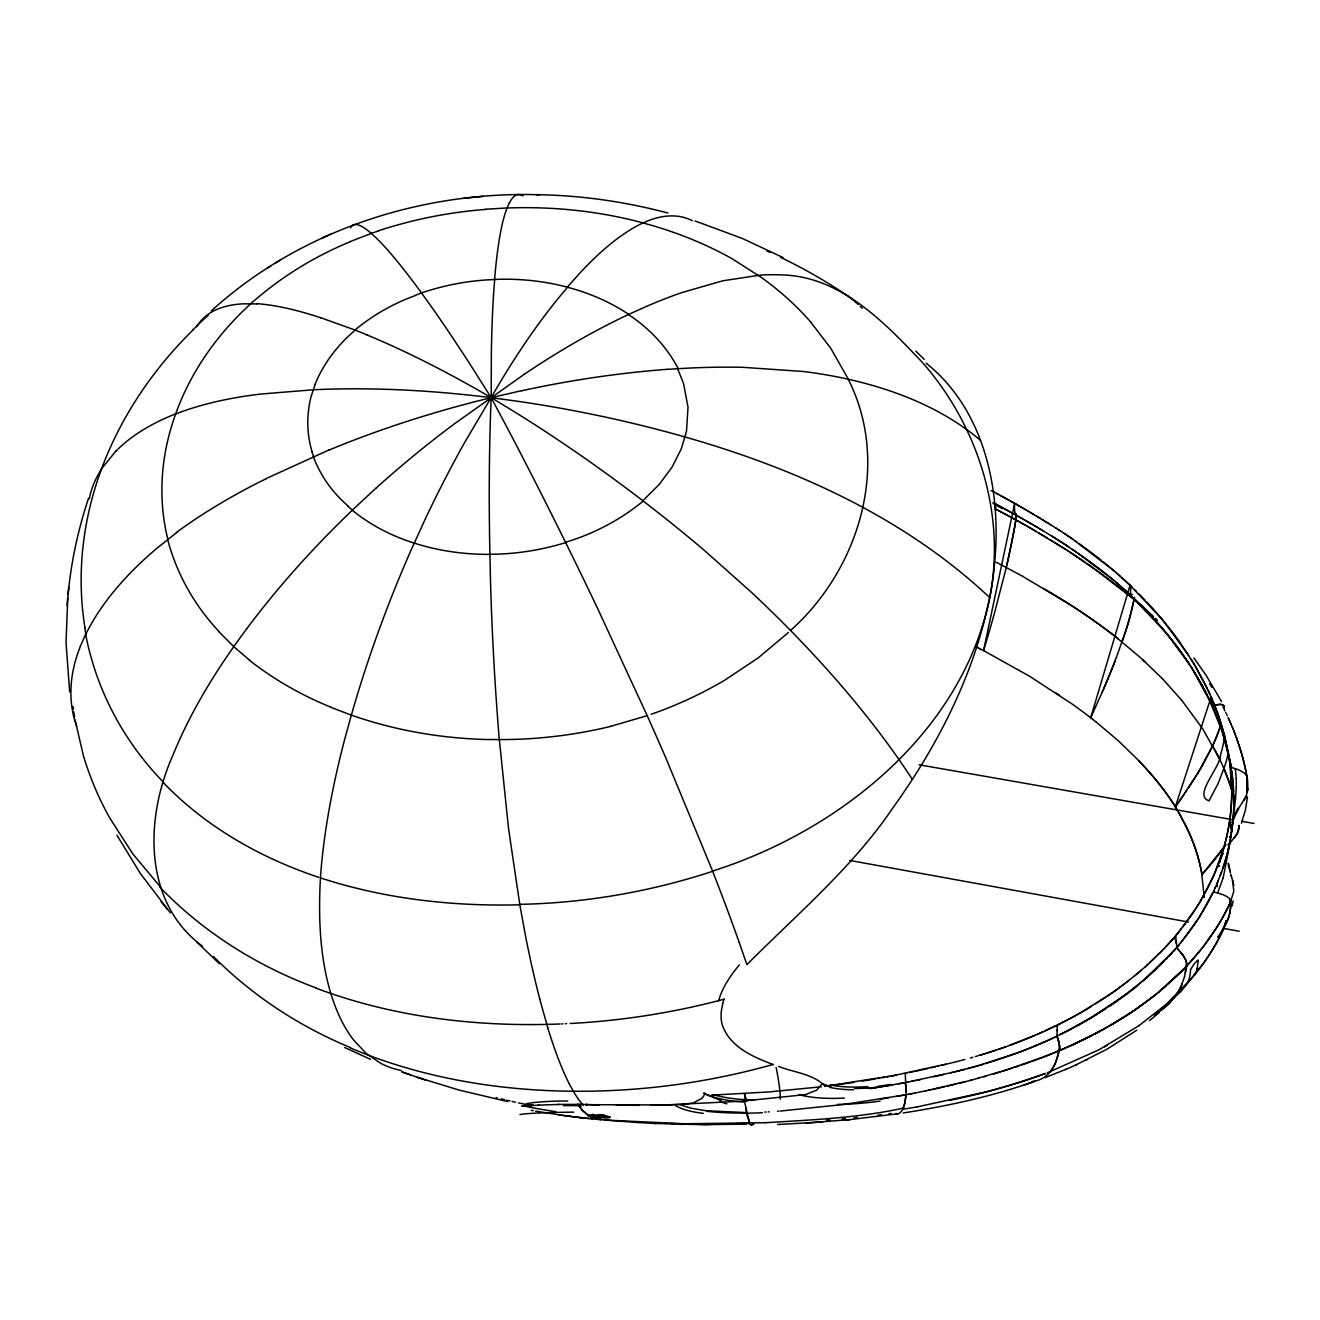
<?xml version="1.0" encoding="UTF-8"?>
<svg xmlns="http://www.w3.org/2000/svg" width="1320" height="1320" viewBox="0 0 1320 1320"><rect width="100%" height="100%" fill="white"/><g stroke="black" fill="none" stroke-linecap="round" stroke-linejoin="round"><path stroke-width="1.5" d="M1239.216 825.429L1237.335 833.481L1229.514 843.777M1207.932 696.581L1221.726 729.943L1231.791 767.662A24.585 11.682 8.3 0 1 1235.289 768.653A23.463 11.137 8.3 0 1 1239.183 770.105A18.579 8.844 8.2 0 1 1246.987 776.506L1247.169 788.255M905.833 1087.251L905.272 1073.374L906.774 1073.077M1239.232 825.709L1239.101 827.97A18.744 16.681 16.9 0 1 1238.325 831.237L1236.659 834.669A45.523 40.557 15.8 0 1 1234.068 838.283M1059.514 1047.981L1059.498 1048.674A45.292 8.184 68.4 0 1 1059.382 1049.664L1057.699 1056.676A526.696 92.119 70.3 0 1 1052.964 1067.698L1049.812 1072.186M1233.655 810.793L1233.82 798.055M1130.613 589.347L1130.662 585.816L1114.327 571.048L1071.361 538.181M1233.82 804.903L1233.441 788.65M1130.613 588.753L1130.646 586.987M1130.597 589.941L1130.481 595.188L1165.807 632.445M1060.702 1023.38L1057.336 1025.046L1057.155 1030.623M1059.448 1049.202L1059.284 1050.307L1059.448 1049.367A62.073 11.204 68.4 0 0 1059.663 1047.304A14.982 2.706 68.3 0 0 1058.789 1041.793A14.206 2.574 68.3 0 0 1056.99 1036.118L1057.188 1029.93M1059.498 1047.123L1059.481 1046.694A23.314 4.224 68.3 0 0 1059.399 1045.753A19.189 3.481 68.3 0 0 1058.623 1041.546L1058.409 1040.77A15.988 2.904 68.3 0 0 1057.914 1039.005L1057.732 1038.395A13.645 2.475 68.3 0 0 1057.485 1037.586L1057.287 1036.992A11.764 2.128 68.3 0 0 1057.089 1036.398L1057.006 1035.441M1233.771 807.625L1233.722 808.978M1236.279 787.363L1236.279 778.701M1236.279 787.363L1235.52 798.699M1000.214 495.396L1014.668 503.382L1014.436 508.101M1233.655 810.942L1233.21 818.053M1014.436 508.101L1015.014 514.586M1224.151 708.246L1223.97 706.283M1233.606 811.932L1233.276 817.377M67.732 598.24L66.033 642.592L69.647 691.861M610.945 726.346A395.736 328.152 -15.7 0 1 499.339 739.579L486.123 739.513A417.895 345.213 -15.5 0 1 351.318 715.126L344.784 739.002A432.894 148.417 -66.9 0 0 320.463 877.255C318.351 915.634 319.522 955.96 330.808 993.448A609.13 202.455 -68.1 0 0 353.512 1039.88L366.151 1053.426L380.754 1063.326A712.156 235.323 -68.8 0 0 393.459 1068.573L401.362 1070.635M1059.498 1048.591L1059.498 1048.509A28.017 5.065 68.3 0 0 1059.416 1045.786M1184.535 976.701L1186.548 962.742A18.166 5.775 45.1 0 0 1181.961 953.947L1179.205 950.647A20.064 6.385 45.1 0 0 1176.978 948.272L1175.658 935.748L1178.661 932.134M1186.664 965.283L1186.68 965.002A41.052 13.035 45.2 0 0 1186.68 963.963L1186.614 963.237A19.14 6.088 45.1 0 0 1182.341 954.245M906.097 1094.032C905.586 1095.682 905.404 1111.374 898.425 1113.684A1191.696 71.329 81.8 0 1 895.719 1113.453M1233.243 817.872L1233.16 819.109M1233.16 818.862L1232.352 826.65M1233.078 819.852L1232.797 822.822M68.128 594.148C71.165 561.544 78.21 529.353 88.506 498.284M1235.52 798.699L1234.249 810.348M67.089 605.385L68.772 587.251M1016.251 514.09A23.116 4.966 -61.9 0 1 1016.202 516.962L1015.228 523.924M1186.647 965.448L1186.564 966.24A395.406 123.75 47.8 0 1 1185.508 972.675M1232.748 823.317L1232.583 824.785M1248.01 789.426L1246.657 775.566M1134.177 598.768L1134.325 597.91A41.861 10.609 -50.3 0 0 1134.391 597.333L1134.408 597.3A57.651 14.668 -50.2 0 1 1134.375 597.564L1132.114 608.355M1228.276 845.147L1228.392 844.173M1016.235 517.291L1015.922 519.552M1232.352 826.765L1232.039 829.224M1233.903 813.268L1234.018 812.295M1233.655 815.215L1233.474 816.667M1233.408 817.162L1233.293 818.136M1247.499 797.115L1245.403 810.051L1241.427 823.234M1232.913 821.073L1232.781 822.046M1248.01 789.409L1246.361 795.349L1242.252 802.593M1232.385 824.983L1232.253 825.957M1232.039 829.125L1231.907 830.214M1231.378 832.342L1231.857 830.494M1231.164 835.131L1231.824 830.709L1230.389 823.515M1231.725 831.385L1229.679 820.034M1230.801 836.286L1230.669 837.26M1230.52 838.233L1231.214 834.768M1229.811 842.49L1230.372 839.223M1230.224 840.196L1230.009 841.516M1229.63 844.107L1229.481 845.08M1229.101 847.506L1223.195 877.701M1015.113 524.584L1014.651 527.29M1014.535 527.967L1006.846 565.125M1230.834 837.111L1230.652 838.084M1134.193 598.636L1142.955 607.283M739.249 942.496L746.905 964.623C797.231 914.034 852.489 867.537 892.864 807.922C935.616 748.39 970.216 681.978 986.898 610.269C1008.975 523.363 980.892 428.785 922.268 362.307C884.251 322.262 840.312 275.814 780.796 274.89A375.325 172.425 -43.6 0 0 759.396 275.22L722.667 280.83L682.176 292.479A440.979 199.633 -43 0 0 646.321 306.454L628.65 314.408A467.758 210.177 -42.8 0 0 524.386 374.203M1219.036 865.639L1218.888 866.481L1219.036 865.656M1230.57 838.579L1230.355 839.702M350.212 241.56L371.299 233.409L376.216 237.963A504.653 51.678 62.1 0 1 421.624 293.089L432.547 308.335A504.817 51.661 62.1 0 1 471.619 366.712L491.188 397.666L508.151 429.528A469.326 36.993 64.7 0 1 565.636 542.536L576.048 563.739A443.603 35.294 64.7 0 1 597.795 608.85L647.955 717.337A382.849 31.168 64.7 0 1 666.369 759.214L712.586 871.051C849.403 827.673 981.09 716.875 994.274 566.033C1002.144 493.73 985.743 410.734 926.128 363.165M1059.284 1050.291L1055.422 1062.963A585.75 102.052 70.5 0 1 1050.39 1071.46L1050.06 1071.609M1230.389 839.553L1230.108 841.021M1232.17 905.899L1233.128 900.851M1229.827 842.391L1227.27 853.528M1228.474 752.053L1227.996 754.314A463.221 249.843 14.4 0 1 1224.481 766.904L1218.112 783.502L1209.153 800.646M1229.464 844.173L1229.646 843.282M1133.385 602.712L1134.061 599.395L1090.897 566.214M1023.066 508.183L1014.668 503.382L983.565 650.611L1029.6 676.269L1072.071 703.972A571.345 555.605 -11.6 0 1 1090.914 717.948M1133.27 603.273L1129.013 620.087M1230.883 828.151L1231.098 827.194M1229.316 844.932L1228.326 849.321M1190.508 969.655L1193.544 964.837A7.144 1.089 -52.4 0 1 1196.184 961.736A5.61 0.891 -53.1 0 1 1198.312 960.382M1227.831 851.317L1228.045 850.426M1227.616 852.241L1224.217 864.171M1226.33 857.076L1226.593 856.102M722.486 1003.942L724.069 999.141M1223.195 877.701L1217.601 892.996A23.974 7.441 9.1 0 1 1221.611 894.234A19.008 5.89 9.1 0 1 1229.811 899.052M1225.818 858.841L1225.488 859.98M233.838 646.602A458.683 210.325 -39.4 0 0 172.953 755.172C145.118 817.063 142.444 902.22 202.62 946.275M311.586 395.076L315.1 384.549M1184.535 976.701L1181.284 985.826A523.628 162.987 48.8 0 1 1176.054 995.131L1168.745 1003.909L1159.999 1011.236M1225.224 860.92L1224.63 862.851M1197.108 968.946L1198.279 960.514M1224.481 863.329L1223.31 866.959M1224.036 864.765L1221.611 871.909M1182.126 818.565L1180.822 816.206A239.613 222.073 9.2 0 0 1175.328 806.916L1211.133 696.993L1208.031 690.178M1188.181 788.535L1202.602 765.237L1212.734 745.585A551.314 198.115 -23.8 0 0 1218.476 731.61L1220.026 727.006M1209.07 800.794C1192.686 795.547 1220.422 767.811 1220.538 754.71A433.521 234.96 14 0 0 1224.349 738.721M1219.333 758.488L1202.718 728.871L1181.763 700.326M1229.58 837.391L1229.993 836.17M1230.834 833.646L1231.824 830.709L1230.124 822.195M1223.095 867.62L1222.617 869.055M1116.407 657.409L1125.647 631.174A563.706 155.215 -47.6 0 0 1132.131 608.338M1216.957 883.773L1221.577 871.976M1221.396 872.503L1220.241 875.589M1116.407 657.426L1115.037 661.023A989.159 289.492 -45.4 0 1 1101.969 692.703A989.076 289.476 -45.4 0 0 1115.053 661.006M1174.206 939.51L1175.658 935.748L1173.464 938.305M485.892 209.22L507.012 207.966L509.338 202.818M80.289 646.371L85.816 633.963L84.76 627.94M1218.376 880.374L1215.06 888.096M1101.986 692.686L1090.699 717.766L1092.811 719.416M1220.274 933.586L1223.673 928.422L1226.131 920.486A19.074 17.226 19.8 0 1 1226.016 921.426L1223.673 928.422A240.289 219.268 8.9 0 1 1203.757 962.89L1184.667 986.634M1215.39 887.353L1212.981 892.567M765.254 1122.726C811.09 1119.954 859.155 1117.875 903.21 1108.14A693.38 42.999 81.2 0 0 905.008 1101.755L906.015 1094.742L915.304 1092.96M1213.921 890.587L1214.02 892.105A25.113 7.788 9.1 0 1 1217.601 892.996M1212.882 892.782L1198.477 918.489L1180.311 943.322M1212.832 892.881L1212.486 893.591A279.56 253.588 5.2 0 1 1191.184 929.164M1173.216 998.316L1174.041 997.276M350.658 227.799L351.533 226.38M1194.154 975.464L1194.616 974.672M1200.82 900.57L1213.955 875.028L1223.475 848.842A251.641 227.898 6.3 0 0 1231.725 790.812L1229.943 763.505L1224.679 736.114M1238.292 808.912L1241.988 803.005M1201.15 900.009L1195.029 909.843M1200.573 900.982L1199.847 902.203M196.647 326.634L197.307 325.561L192.621 330.099M1199.599 902.616L1197.091 906.642M1186.284 984.67L1180.872 991.617L1173.249 998.365M101.26 469.095L116.111 450.796M1196.283 907.912L1179.024 931.689M1226.016 844.338L1217.238 856.663M1194.501 910.635L1192.917 913.011M1185.426 792.627L1186.812 790.581M1220.62 933.108L1227.947 919.479A423.274 132.611 12 0 0 1230.57 901.857L1233.82 891.033L1232.467 879.961M1225.125 845.691L1201.794 874.764L1203.939 894.25A115.665 105.682 14.2 0 1 1203.955 897.055M1192.372 913.803L1189.65 917.73M1184.024 794.656L1175.328 806.916A241.609 223.987 9.1 0 1 1179.503 813.862L1180.822 816.206M249.579 660.214L233.722 646.602L246.543 628.914M1189.37 918.126L1188.528 919.281M1191.217 929.181L1183.991 938.768M1175.509 806.817A299.376 280.005 7 0 0 1138.599 760.666A299.359 279.988 7.1 0 1 1175.493 806.833L1198.494 772.249L1212.734 745.585A544.318 195.442 -23.8 0 0 1219.284 729.3M1188.247 919.677L1186.267 922.383M1219.977 934.016L1219.02 935.286M1185.97 922.762L1185.112 923.918M1184.815 924.297L1182.77 926.97M1216.198 858L1211.941 863.264M1181.449 928.669L1180.509 929.857M1228.392 845.147L1229.234 844.107M1217.568 937.134L1218.311 936.21M1180.03 930.451L1177.621 933.405M1182.852 940.186L1169.223 955.96M1177.159 933.949L1176.037 935.286M1179.057 944.823L1177.011 948.321A21.466 6.814 45.1 0 1 1181.895 953.947M1210.852 864.567L1206.397 869.715M1049.812 1072.186L1048.294 1073.836M1173.661 938.074L1165.89 946.72M1174.189 997.095L1175.196 995.957M1172.902 938.949L1169.685 942.579M1174.981 949.591L1173.711 951.027M1174.849 949.756L1143.961 980.232M1175.378 995.758L1176.351 994.669M1205.259 870.986L1201.794 874.747M1171.813 953.155L1146.436 978.087M1169.041 943.305L1163.547 949.212M1176.764 994.224L1177.555 993.349M1188.347 964.326L1185.294 967.593M1187.175 965.58L1202.536 947.644L1216.05 928.471A264.462 240.141 7 0 0 1230.57 901.857L1229.745 899.052L1230.24 900.009M1178.793 974.176L1187.026 965.745M1164.389 948.321L1149.687 962.791M1167.259 958.056L1165.939 959.442M1186.564 966.24L1159.026 991.947M1184.65 968.253L1182.076 970.909M1162.359 950.433L1146.766 965.448M1163.2 962.28L1164.537 960.91M716.661 1124.079L706.761 1124.524M1181.433 971.553L1157.64 993.069M1032.075 1081.542L1036.414 1080.75A833.943 143.418 71.4 0 0 1045.457 1076.378L1048.294 1073.836M1161.847 963.633L1159.125 966.322M366.811 334.884A557.419 159.39 39.2 0 1 491.172 397.617L515.196 412.269A521.037 149.523 39.6 0 1 634.474 494.34L642.823 500.758A459.921 134.838 39.7 0 1 704.831 550.803L750.832 591.756A409.068 122.149 39.7 0 1 790.531 630.465C859.65 568.887 891.445 463.171 847.688 378.147M1178.133 974.836L1168.612 983.697M1157.689 967.741L1132.576 989.604M788.403 632.511L758.175 657.904L724.894 680.081A350.097 292.693 -15.8 0 1 651.189 714.268M701.596 1098.57L693.165 1103.008L681.037 1104.51M1148.433 963.947L1145.298 966.768M375.672 488.433L352.341 510.097L347.87 506.253M1184.535 986.749L1183.413 987.739M1145.562 966.537L1133.946 976.437M211.233 310.975C299.64 230.439 420.898 191.07 539.599 194.749M642.823 500.758L659.307 484.358L672.078 467.082L681.318 448.833L686.515 431.046L688.017 407.187L683.529 383.46L677.638 368.709L667.656 369.369M1166.434 985.627L1151.04 998.316M1141.569 970.035L1139.308 971.982M1144.984 979.357L1114.674 1002.82M366.745 334.768L355.212 330.099L351.285 333.564A144.26 118.8 -19 0 0 314.968 384.516M1183.132 987.97L1182.109 988.828M1137.873 973.186L1125.316 983.251M1149.489 1020.657L1159.438 1012.407M1111.589 1024.765L1134.738 1010.163L1156.551 993.96M1136.916 986.122L1129.392 992.079M176.632 532.62L156.767 548.394A467.032 225.967 -11.3 0 0 85.932 633.963M1155.33 994.95L1132.18 1011.895L1102.546 1029.897M1129.375 980.1L1116.423 989.835M1161.204 1010.345L1169.207 1003.447L1176.054 995.131A517.638 161.155 48.7 0 0 1182.027 984.093M1149.934 999.174L1144.357 1003.348M1124.92 983.548L1123.32 984.769M1129.623 991.914L1089.462 1018.891M1127.791 993.3L1124.574 995.726M1122.907 985.066L1121.703 985.974M1121.307 986.271L1120.086 987.162M1119.69 987.476L1118.469 988.366M1122.94 996.913L1093.62 1016.433L1061.346 1034.005M1143.236 1004.173L1129.326 1013.776M1117.066 989.373L1107.579 996.006M1116.027 990.132L1112.727 992.458M1139.111 1025.574L1166.104 1004.388L1187.422 982.657A453.271 108.504 11.9 0 0 1190.293 973.88L1190.491 969.886M1112.314 992.755L1082.318 1011.747M1114.13 1003.2L1109.278 1006.5M1139.111 1025.574L1098.933 1049.812L1050.39 1071.477M1136.751 1030.243L1107.051 1049.152L1075.618 1065.075M524.386 374.187L454.179 424.001A502.161 227.452 -39.6 0 0 375.688 488.433M1014.205 514.058L1014.239 514.041A10.807 2.31 -61.9 0 1 1014.42 513.926L1014.519 513.876M1105.632 997.309L1095.435 1003.893M1158.861 1012.011L1154.142 1014.964M1156.864 1013.314L1159.059 1011.879M1106.044 1008.628L1076.295 1026.3M1128.154 1014.552L1125.762 1016.103M1124.574 1016.862L1122.181 1018.38A391.198 351.73 1.4 0 1 1112.463 1024.254L1087.284 1037.883L1062.089 1049.532M267.036 268.323L271.326 265.683M275.335 263.159L280.054 260.254M1091.442 1006.368C1056.544 1027.587 1018.627 1043.674 979.506 1055.34M1087.779 1019.881L1084.66 1021.663M1081.443 1012.258L1077.879 1014.272M1083.489 1022.34L1080.585 1023.957M1076.972 1014.766L1073.391 1016.746M1080.106 1024.221L1078.209 1025.277M1104.411 1046.892L1107.117 1045.407M1103.256 1029.501L1072.698 1044.846L1043.344 1057.155M1072.484 1017.241L1069.018 1019.089M1075.816 1026.564L1072.17 1028.511M1100.022 1031.25L1094.973 1033.939M1067.368 1019.964L1068.193 1019.518M1071.295 1028.973L1064.266 1032.57M1066.543 1020.393L1061.527 1022.951M1069.827 1029.732L1056.99 1036.134A444.015 396.346 -1.2 0 1 1031.118 1047.535L1017.753 1052.733M1092.432 1035.259L1070.536 1045.82M266.195 478.549L329.06 449.922M1063.375 1032.999L1060.422 1034.467M1056.099 1025.657L1044.813 1030.986M1085.618 1060.356L1087.003 1059.712M322.228 238.078L331.551 233.788M1044.895 1077.747L1066.345 1069.15M1042.916 1031.844L1037.239 1034.352M1065.487 1069.546L1076.741 1064.563M1064.168 1048.641L1062.039 1049.549M1035.342 1035.177L1010.179 1045.176M1061.33 1049.862L1059.184 1050.77A506.847 448.503 -1.7 0 1 1048.393 1055.175L1002.441 1071.295M1042.107 1057.617L1032.933 1061.049M1049.07 1071.972L1047.403 1072.616M415.387 295.251L421.591 293.007M1131.916 594.479L1131.751 594.528A12.507 3.168 -50.4 0 0 1131.24 594.759L1130.943 594.908A10.774 2.722 -50.4 0 0 1130.63 595.089L1130.547 595.138A477.939 445.533 -3 0 0 1083.341 556.908L1061.197 541.976M1045.424 1073.341L1045.077 1073.474A577.648 506.88 -2.3 0 1 985.974 1091.937L917.416 1106.836M695.161 1123.914L722.683 1123.864M1016.548 1053.178L980.05 1065.157M1212.288 705.837L1212.866 705.787A19.058 6.468 -27.7 0 1 1215.439 705.078M1030.689 1061.857L1021.647 1065.025M1005.757 1046.776L998.662 1049.235M903.193 1112.974C947.71 1106.028 992.013 1096.474 1034.534 1081.393M1023.957 1085.09L1034.385 1081.443M371.299 233.409L378.279 231M1231.873 772.992L1230.801 765.88A280.236 254.859 5.3 0 0 1220.703 727.006L1212.915 705.771A20.394 6.913 -27.7 0 1 1218.558 704.583A17.242 5.857 -27.7 0 1 1224.003 706.283M647.46 715.588L610.929 726.264M1019.386 1065.801L1014.849 1067.319M996.352 1050.01L993.366 1051.001M992.376 1051.33L988.383 1052.618M1012.572 1068.078L970.959 1080.288L927.217 1090.551M994.224 1060.868L985.446 1063.573M986.386 1053.245L987.376 1052.931M985.38 1053.558L981.37 1054.779M1000.956 1071.757L999.454 1072.219M998.959 1072.368L997.458 1072.813M996.451 1073.127L994.95 1073.572M980.364 1055.076L978.912 1055.522M994.455 1073.721L993.448 1074.018M977.691 1055.884L975.282 1056.577M983.235 1064.234L967.675 1068.556M978.087 1065.718L979.077 1065.438M985.858 1076.212L983.829 1076.79M971.784 1057.568L972.856 1057.27M971.635 1057.617L970.431 1057.964M976.14 1066.263L977.114 1065.999M975.15 1066.543L971.982 1067.418M978.747 1078.193L977.724 1078.473M964.936 1059.448L956.554 1061.659M970.629 1067.781L957.247 1071.213M971.619 1080.106L970.084 1080.503M955.993 1061.791L953.931 1062.32M962.445 1069.909L964.507 1069.381M953.419 1062.451L952.397 1062.716M963.947 1082.086L964.97 1081.822M961.405 1070.174L959.326 1070.685M951.274 1062.996L891.445 1076.064M960.877 1082.862L962.923 1082.351M958.732 1070.85L955.152 1071.724M958.832 1083.373L959.855 1083.109M944.658 1064.63L945.697 1064.382M956.489 1071.411L953.04 1072.236M941.572 1065.372L943.635 1064.877M950.928 1072.747L954.245 1071.955M954.723 1084.363L955.746 1084.116M952 1072.5L905.899 1082.466M952.66 1084.859L953.7 1084.611M1215.456 705.061L1218.871 704.484M937.431 1066.362L938.47 1066.114M949.575 1085.584L951.637 1085.106M934.329 1067.088L935.368 1066.841M943.882 1074.414L933.784 1076.707M947.529 1086.063L948.552 1085.832M931.227 1067.797L932.266 1067.566M942.364 1087.251L944.427 1086.789M926.178 1068.936L927.663 1068.606M940.302 1087.713L941.341 1087.482M938.239 1088.175L939.279 1087.944M924.693 1069.266L921.707 1069.926M936.177 1088.637L937.216 1088.406M521.532 390.687L491.188 397.666A555.241 261.954 -11.8 0 0 329.142 450.005M920.221 1070.256L915.733 1071.213M933.075 1089.313L935.137 1088.851M928.471 1090.287L929.973 1089.974M912.747 1071.84L914.249 1071.526M925.897 1090.832L926.986 1090.601M909.76 1072.467L911.262 1072.153M918.307 1080.007L920.486 1079.562M924.577 1091.095L925.485 1090.914M924 1091.211L915.024 1093.009M915.041 1080.684L916.13 1080.453M911.774 1081.327L912.862 1081.113M907.401 1082.186L908.49 1081.971M905.47 1082.549L870.49 1088.67M912.664 1093.488L908.672 1094.247M895.851 1075.222L824.703 1086.376M903.358 1082.961L900.57 1083.489M898.705 1083.835L899.63 1083.654M904.86 1094.957L906.015 1094.742L843.381 1104.526L780.054 1111.061M886.809 1076.922L889.135 1076.493M903.689 1095.171L901.362 1095.6M900.191 1095.798L896.692 1096.425M882.189 1077.747L884.499 1077.334M891.082 1085.205L892.188 1085.024M890.323 1085.353L876.513 1087.35M877.553 1078.572L879.879 1078.159M917.416 1106.836L902.715 1109.311M875.243 1078.968L862.274 1081.097M888.327 1097.877L880.506 1099.098M603.174 1114.707L598.026 1114.724M853.842 1082.383L836.962 1084.793M891.016 1113.42L888.888 1113.717M522.918 1106.209L524.057 1106.061M897.897 1113.766L849.816 1119.624L805.662 1123.089M878.031 1115.136L881.463 1114.69M821.353 1086.789L768.751 1091.953L711.315 1095.138M876.348 1087.366L874.995 1087.515M875.77 1087.432L869.154 1088.043M483.252 196.317L463.534 198.346M854.024 1117.842L857.455 1117.479M874.038 1087.614L872.322 1087.779M841.995 1118.98L845.443 1118.667M845.345 1120.003L849.816 1119.624M870.606 1087.928L868.263 1088.109M590.535 1104.691L665.296 1104.955L741.527 1101.21L805.513 1094.61L816.651 1090.171L822.079 1083.885L830.973 1086.459M778.503 1111.193L777.496 1111.275M868.857 1088.059L854.403 1088.604M826.518 1120.234L829.966 1119.97M822.756 1121.95L777.612 1124.524M768.339 1111.885L769.23 1111.836M570.158 1023.495L570.751 1023.462A638.121 539.236 -13.4 0 0 724.086 999.223M766.095 1112.017L764.759 1112.083M538.197 1105.022L539.137 1104.972M566.577 1023.693L565.372 1023.743M562.996 1023.858L561.792 1023.907M560.307 1023.973C477.659 1027.274 393.575 1017.374 315.876 988.07M765.254 1122.709L684.206 1123.782L605.566 1120.053M746.658 1124.062L702.851 1124.689L654.126 1123.419M747.747 1123.336L750.387 1124.145A1172.44 35.458 87.2 0 0 751.179 1124.953L753.637 1124.128L751.179 1124.953M745.652 1123.402L741.477 1123.518M539.797 999.108A585.882 78.886 86.9 0 1 525.723 937.018L519.816 904.794C452.562 906.559 384.648 898.87 320.562 877.932M739.381 1123.568L735.207 1123.666M733.128 1123.699L724.779 1123.832M650.809 1105.219L679.618 1104.559L690.409 1108.074L705.705 1110.697L747.136 1112.611M557.832 1104.395L579.348 1104.395M639.309 1105.335L616.324 1105.253M706.216 1124.524L695.244 1124.046M692.604 1123.897L687.522 1123.832M581.031 1108.8A646.09 85.124 86.9 0 0 583.044 1111.011L588.373 1115.482L582.07 1109.972L578.242 1104.378M682.423 1123.749L684.981 1123.799M536.167 194.683C580.602 195.294 624.938 201.581 667.87 213.015M580.618 1104.428C576.906 1104.345 585.898 1104.526 583.605 1104.477M677.341 1123.65L679.882 1123.699M605.055 1120.02L596.211 1119.08L589.462 1116.192M681.087 1124.359L683.149 1124.409M674.801 1123.601L669.718 1123.468M584.909 1104.526L586.261 1104.559M599.115 1104.939L585.799 1104.543M585.123 1104.526L587.284 1104.592M664.636 1123.32L667.178 1123.386M586.525 1104.576L589.281 1104.659M659.554 1123.155L662.095 1123.237M654.472 1122.957L657.013 1123.056M656.205 1123.501L637.362 1122.511M256.938 303.93L243.309 303.814A465.927 135.745 39.7 0 0 197.406 325.644M637.362 1122.511L604.461 1120.036M604.758 1115.186L599.313 1114.773M600.468 1119.624L599.445 1119.574M598.95 1119.492L594.94 1119.145M593.439 1118.98L591.343 1118.766M589.314 1118.568L587.284 1118.37M592.928 1118.931L584.001 1117.991M586.278 1118.255L579.926 1117.561M584.001 1117.974L577.318 1117.264M580.42 1117.578L576.015 1117.099M574.728 1116.951L576.823 1117.149M573.226 1116.72L575.025 1116.934M571.428 1116.489L573.408 1116.786M569.63 1116.258L572.121 1116.621M559.465 1114.872L535.606 1111.143M567.831 1116.027L570.817 1116.456M569.53 1116.291L558.64 1114.773M568.227 1116.109L564.366 1115.598M563.755 1115.482L562.634 1115.318M560.439 1115.02L559.581 1114.889M919.083 764.775L1231.676 819.522M1241.823 821.304L1254 823.433M849.618 860.409L1188.462 922.02M1222.947 928.29L1239.183 931.227M533.247 1110.697L531.382 1110.334M531.498 1105.549L518.529 1102.893M507.523 1101.54L459.063 1090.072L417.417 1077.318M515.312 1102.183L512.094 1101.457M509.949 1100.962L506.731 1100.203M504.603 1099.692L501.402 1098.9M496.089 1097.547L497.145 1097.811M320.512 317.625L355.212 330.099M778.585 1066.378C793.881 1072.582 812.51 1073.622 824.62 1085.716M695.062 220.968L742.285 238.425L783.123 257.598M410.57 1074.909L401.907 1071.939L426.013 1080.288M318.747 877.338C260.832 858.049 205.904 826.996 163.449 782.727M351.301 715.143L330.858 707.338M773.504 1064.63C753.176 1057.089 729.448 1046.876 722.188 1024.518A145.068 63.723 -27.4 0 1 722.832 1003.843M721.396 1100.83L704.665 1093.62A5.065 4.901 -14.4 0 0 704.797 1092.96M594 1118.403L593.043 1118.024M350.377 1047.981C427.036 1080.403 511.154 1092.828 594.049 1091.112A620.004 534.699 -11.4 0 0 773.009 1064.481M592.713 1117.891L590.452 1116.77M370.524 1059.333L344.602 1047.503M692.356 220.737C676.912 212.619 658.333 215.655 643.203 222.931L631.999 220.077A434.742 371.976 -19.3 0 0 507.012 207.999M975.991 646.75L978.318 647.938M979.489 648.533L983.565 650.611A1671.334 455.994 -54.7 0 0 994.29 613.8L1006.285 567.501L996.105 562.221M980.067 648.829L978.334 647.938M994.785 508.678L1002.705 512.82M991.122 490.545L994.768 492.476M995.049 503.794L1014.156 514.107A9.834 2.112 -61.9 0 1 1015.212 513.431M1018.215 521.218L995.758 509.041M1002.755 512.853L1004.404 513.727M1006.467 514.833L1005.23 514.173M994.141 492.145L1008.216 499.785M1006.863 515.047L1008.513 515.922M996.583 493.449L998.399 494.422M1003.629 508.365L993.151 502.491M1009.437 516.417L1014.024 518.909M1006.83 510.097L1005.015 509.108M1007.572 510.493L1009.767 511.698M1010.493 512.094L1012.357 513.117M1014.948 519.404L1015.855 519.915L1012.82 537.289A782.793 192.637 -58.6 0 1 1007.688 561.445L1006.285 567.501L1022.686 576.345M1016.911 520.476L1019.403 521.862M1013.842 513.942L1014.552 514.338M1008.678 500.049L1009.602 500.56M1018.99 521.631L1020.574 522.522M1022.686 576.345L1072.186 605.979A631.405 608.652 -11.6 0 1 1118.007 638.715M1015.872 515.064L1016.73 515.542M1014.684 514.404L1019.287 516.978M1021.07 522.786L1022.109 523.363M1020.03 522.208L1023.149 523.957M1010.988 501.319L1011.895 501.847M1017.572 516.021L1018.429 516.499M1013.743 502.87L1012.357 502.095M1022.918 523.826L1026.448 525.806M1020.145 517.457L1021.003 517.935M1019.255 516.962L1022.307 518.678M1024.105 524.486L1025.277 525.145M1014.668 503.398L1019.337 506.038M1026.267 525.707L1027.62 526.482M1021.861 518.413L1028.445 522.192M1027.306 526.301L1031.465 528.66M1023.561 519.387L1024.419 519.882M1028.346 526.878L1029.385 527.472M1025.26 520.361L1026.976 521.334M1029.963 527.802L1068.359 551.067L1103.883 575.553M1020.508 506.715L1021.663 507.391M1027.818 521.829L1033.89 525.36M1032.306 529.155L1036.266 531.432M1024.006 508.728L1026.333 510.081M1022.835 508.052L1027.488 510.757M1028.973 522.489L1032.207 524.37M1027.257 510.609L1048.938 523.693M1033.131 524.914L1043.113 530.838M1028.659 511.434L1029.814 512.127M1034.451 525.69L1037.454 527.456M1038.691 532.851L1041.926 534.765M1030.969 512.803L1034.104 514.668M1038.411 528.016L1039.351 528.577M1042.717 535.243L1045.143 536.679M1040.193 529.072L1052.486 536.53M1045.951 537.158L1047.552 538.114M1036.514 516.104L1040.539 518.529M1049.961 539.583L1052.37 541.035M1044.549 520.971L1042.948 519.997M1053.162 541.53L1054.763 542.52M1045.341 521.466L1046.545 522.208M1054.234 537.603L1051.528 535.953M1055.571 543.015L1057.964 544.5M1048.542 523.446L1046.941 522.456M1053.178 536.959L1055.967 538.692M1048.839 523.628L1049.746 524.188M1054.812 537.982L1065.9 545.011M1050.472 524.65L1056.511 528.462M1049.664 524.139L1050.539 524.7M1058.755 544.995L1062.336 547.239M1058.046 539.995L1056.429 538.989M1058.854 540.507L1060.455 541.514M1062.732 547.486L1065.504 549.252M1056.198 528.247L1058.095 529.468M1058.491 529.716L1059.448 530.327M1067.088 550.259L1065.9 549.499M1060.075 530.739L1061.065 531.366M1060.257 530.855L1059.085 530.095M1067.88 550.77L1069.068 551.545M1061.247 531.498L1063.606 533.016M1069.86 552.04L1071.048 552.816M1066.246 545.242L1068.705 546.843M1071.444 553.08L1072.616 553.839M1063.887 533.197L1065.289 534.121M1073.407 554.367L1074.579 555.142M1065.553 534.303L1068.094 535.986M1065.157 534.056L1066.23 534.748M1074.975 555.39L1076.163 556.165M577.665 1104.361L580.998 1106.556M592.63 1114.228L600.946 1119.723M1076.543 556.429L1077.73 557.221M1068.276 536.118L1070.619 537.685M1067.897 535.854L1070.223 537.421M1078.506 557.733L1079.678 558.525M1056.181 693.066L1059.382 695.211M1080.073 558.789L1081.245 559.581M1072.484 549.351L1111.291 578.341A460.861 428.587 -2.3 0 1 1130.481 595.188L1131.784 596.409M1081.641 559.845L1083.192 560.901M1070.883 537.867L1072.929 539.269M1085.139 562.221L1083.967 561.429M1087.07 563.558L1088.604 564.613M1075.239 540.87L1076.774 541.926M1088.984 564.878L1090.518 565.95M1079.067 543.543L1094.131 554.647M1105.616 576.84L1125.927 592.63A537.075 506.286 -4.5 0 1 1134.061 599.395L1134.59 599.857M1095.616 555.786L1101.491 560.422M1091.409 718.311L1090.699 717.766L1130.068 585.255M1092.811 719.416L1096.326 722.188M1117.974 638.748L1141.289 658.366L1162.59 678.876M1096.326 722.172L1118.155 740.652L1138.731 760.567M1102.959 561.577L1108.75 566.33M1110.186 567.534L1114.443 571.147M980.496 440.319C942.876 408.557 895.801 389.945 848.182 379.203A405.289 200.574 -12.7 0 0 803.385 371.498L742.648 367.307A459.855 223.872 -12.4 0 0 677.622 368.725M1137.791 602.613L1134.061 599.395L1147.476 611.226M1136.239 601.26L1145.925 609.823M1115.862 572.368L1120.07 576.081M1139.391 603.999L1142.031 606.326M1142.559 606.788L1144.654 608.668M1121.455 577.318L1125.613 581.081M1143.169 660.066L1145.034 661.765M1146.981 610.78L1150.149 613.701M1145.71 609.609L1148.829 612.48M1149.852 613.437L1151.914 615.351M1130.613 595.32L1130.547 595.138A13.018 3.283 -50.4 0 1 1132.049 594.313M233.722 646.602L218.856 631.686M1126.983 582.351L1129.772 584.974M989.604 597.448C886.083 500.313 748.968 449.212 612.595 418.654A568.557 235.174 14.7 0 0 518.743 401.428L491.188 397.666A584.562 240.52 14.7 0 0 313.203 389.779L260.931 394.036A436.969 186.136 15.7 0 0 175.543 414.034M219.45 963.749L196.762 942.034M1150.759 614.279L1152.938 616.324M1151.205 614.691L1153.119 616.489M1132.576 597.152L1135.167 599.626M1131.9 586.987L1130.662 585.816L1162.425 619.591L1188.709 655.314M1157.244 620.449L1155.099 618.387L1157.013 620.235M1135.811 600.237L1138.384 602.745M915.832 351.153L924.214 359.353M1134.952 589.941L1136.157 591.145M1139.028 603.372L1144.242 608.586M1139.176 594.132L1141.684 596.673M1144.589 608.949L1147.344 611.787M790.548 630.465C835.411 676.368 877.222 725.587 912.368 779.41M1142.328 597.349L1144.918 600.022M1145.991 610.385C1171.929 637.18 1194.369 667.656 1210.275 701.481M1162.59 678.86L1181.763 700.326M1147.674 612.15L1150.05 614.641M1146.849 602.052L1148.12 603.421M160.347 886.842L132.94 854.089L109.362 817.361A413.49 358.858 -18.4 0 1 83.49 755.997L75.009 719.829M1150.611 615.252L1152.574 617.347M1148.763 604.098L1156.864 613.09M1154.059 618.964L1171.467 639.424M1158.085 614.493L1171.318 630.679M810.661 322.014L830.726 348.233L847.176 377.091M116.952 835.23L140.299 873.444L170.346 912.829M160.99 901.626L167.524 909.48M1166.946 633.831L1189.518 664.455M580.437 1108.074L579.332 1106.671A516.83 68.822 87.2 0 1 577.682 1104.378M1171.599 639.606L1180.889 651.898M1171.616 631.042L1172.457 632.148M1172.737 632.511L1173.579 633.633M1173.859 633.996L1178.545 640.348M1193.907 657.97L1206.001 675.147L1221.544 701.547M1178.809 640.728L1195.111 665.726L1209.037 692.34M1181.977 653.416L1189.353 664.207M750.387 1124.128L747.466 1116.835A686.532 21.615 87.5 0 1 746.641 1113.552L745.833 1108.074M1190.409 665.824L1192.422 668.959M1209.565 683.842L1210.308 684.997M1191.745 667.904L1211.347 703.758M1211.034 686.153L1211.76 687.308M1191.184 659.224L1192.636 661.584M1193.379 670.494L1203.328 687.654M1193.115 662.376L1204.285 682.473M1204.17 689.255L1205.011 690.838M1205.061 690.938L1206.711 694.155M1222.864 706.81L1223.657 708.378M569.101 1083.555L573.309 1091.26A806.025 104.28 86.4 0 0 583.159 1105.137M1224.069 709.154L1224.927 710.886M1204.731 683.364L1207.173 688.347M749.512 1122.66L744.332 1101.012M1225.719 712.503L1226.264 713.625M1226.808 714.747L1227.336 715.869M1210.654 702.289L1211.414 703.939M1228.392 718.13L1230.421 722.667M1209.202 692.67L1209.945 694.337M1212.337 705.952L1211.133 696.993L1212.568 700.326M1211.133 696.993L1211.991 698.989M1230.933 723.822L1231.411 724.961M1212.238 699.551L1214.482 705.012M1223.986 768.685L1229.481 782.974A240.537 219.714 9 0 1 1231.758 789.938A253.539 231.974 8.5 0 0 1212.552 745.652M1056.99 1036.134L1057.023 1036.233A458.518 408.408 -1.6 0 1 994.224 1060.818M1232.385 727.254L1233.045 728.871M1213.393 702.339L1217.024 711.629M1233.688 730.488L1235.57 735.356M1214.73 705.639L1215.076 706.497M1215.241 706.926L1215.736 708.196M1215.901 708.625L1216.397 709.912M1216.545 710.341L1219.911 719.862M1217.188 712.074L1217.667 713.361M1236.18 736.989L1241.064 751.839A264.676 240.553 7 0 1 1247.499 780.598M1217.815 713.79L1218.277 715.093M313.533 456.472L312.114 452.149M1218.426 715.522L1224.828 736.725M76.775 726.346L75.454 722.386M1220.191 720.736L1221.033 723.343M746.79 1101.144L744.447 1093.603L745.437 1101.573M1221.313 724.218L1221.577 725.092M547.784 1027.752L539.781 999.207M1221.841 725.967L1224.102 733.904M1230.9 874.615L1231.477 876.546M1231.18 875.589L1232.467 879.961M1230.471 873.147L1229.662 870.243M1224.217 734.349L1224.564 735.669M776.111 1067.467L776.111 1067.467A1006.351 70.735 65.4 0 1 780.236 1095.649L780.302 1099.263M1230.421 900.702L1230.537 901.626M519.816 904.794L508.513 828.333L499.339 739.678M74.563 717.189L73.722 711.892M1231.065 767.514L1231.279 768.884M1235.289 768.636L1235.421 769.626M1231.593 770.946L1231.807 772.414M1235.421 769.626L1236.263 778.701M1247.367 778.222L1247.466 779.245M1231.873 772.893L1232.698 779.773M905.339 1083.505L905.553 1085.106M1211.447 699.254L1211.595 700.375M1211.661 700.936L1211.809 702.058M1232.121 774.856L1232.929 782.116M1232.847 781.259L1233.424 788.568M1233.111 784.261L1233.391 788.023M1176.037 941.044L1176.202 943.305M1233.491 789.64L1233.606 791.62M1233.722 794.59L1233.804 797.56M507.029 208.098A460.449 54.285 85.1 0 0 495.033 274.445L493.498 295.251A458.832 54.071 85.1 0 0 491.353 353.034L491.188 397.666A434.197 60.753 87.3 0 0 489.918 554.449L490.578 583.885A418.704 58.954 87.3 0 0 499.306 739.728M1201.035 899.943A260.733 236.148 5.8 0 0 1229.877 820.066A260.882 236.428 5.9 0 0 1224.696 736.741M563.689 1105.665A74.184 6.435 1.9 0 1 580.635 1105.715M746.13 1113.024A108.718 27.555 -4.1 0 1 707.025 1111.308M754.512 1100.104A75.587 27.423 -3.5 0 1 745.833 1099.956M746.081 1099.725A73.013 24.436 -2.4 0 1 712.915 1094.544M744.265 1102.035A74.052 26.614 -3.5 0 1 703.477 1093.141M905.586 1085.222A21.681 1.402 80.3 0 1 906.064 1092.828A25.723 1.666 80.3 0 0 905.899 1087.548M1058.409 1040.77A16.896 3.069 68.3 0 1 1058.607 1041.529M1223.937 928.537A252.829 230.637 8.2 0 1 1175.905 994.983M762.333 1112.743A123.09 32.868 -4.2 0 1 747.895 1113.156M1216.875 883.954A59.565 53.031 20.4 0 0 1217.024 886.71A56.991 50.77 20.4 0 1 1216.924 883.542M1045.176 1073.705A621.967 541.843 -2.9 0 1 949.558 1100.401M1232.632 880.457A50.061 46.464 -11.5 0 1 1233.787 885.406M1230.207 870.655A75.883 66.841 12.3 0 1 1228.524 863.362M1188.957 963.534A276.903 251.361 6.3 0 0 1228.441 906.625L1230.553 901.857L1230.603 907.005A469.805 147.46 12.3 0 1 1223.822 927.943M555.934 1111.688A74.349 3.168 7 0 1 527.027 1106.589M525.393 1106.407A72.584 3.894 0.6 0 1 558.855 1104.493M703.213 1113.337A89.611 27.06 -7.6 0 1 675.527 1105.566M704.698 1093.636A10.758 10.378 -15.1 0 1 701.547 1098.52M726.891 1103.833A61.132 31.086 -6.3 0 1 720.208 1101.59M1015.064 513.562A19.47 4.174 -61.9 0 1 1016.037 517.44M1219.053 704.303A18.183 6.171 -27.7 0 1 1224.003 706.596L1224.151 707.124A39.154 13.316 -27.6 0 1 1224.168 707.982M1180.608 816.304A195.607 180.18 10.9 0 1 1202.025 874.731A194.37 179.008 10.9 0 0 1181.945 818.647M1219.597 862.224A59.466 52.882 20.2 0 1 1222.996 853.166A56.892 50.605 20.1 0 0 1219.564 862.62M1043.46 588.39A690.987 669.884 -18.9 0 1 1118.122 638.599M1247.614 780.615A414.133 198.825 12.9 0 1 1246.724 792.412A459.525 220.753 13.5 0 0 1247.301 788.271M1246.624 795.927A49.285 41.992 -9.2 0 1 1244.298 800.266M1232.039 822.36A75.685 67.584 12.3 0 1 1238.061 808.236M1228.243 717.948A277.596 252.664 6.5 0 1 1246.789 775.566M567.319 287.562A434.032 141.999 -69.5 0 0 491.156 397.567L464.145 443.371A457.116 155.578 -67 0 0 425.667 518.149L410.503 551.364A458.304 155.908 -67 0 0 351.367 715.126M643.187 501.088A190.162 156.816 -17 0 1 565.57 542.272M628.468 314.605A192.34 160.281 -18 0 1 678.134 368.495M521.548 390.786A519.073 247.929 -12.2 0 1 667.689 369.286M167.838 539.319A286.721 239.068 -18.8 0 1 175.642 414.034A286.622 238.936 -18.8 0 1 250.882 303.649A302.197 252.632 -18.7 0 1 350.278 241.709M219.037 631.554A301.224 251.13 -18.4 0 1 167.624 539.385M116.226 450.862A467.197 198.214 15.4 0 1 175.395 413.935M84.975 627.874A401.197 341.154 -18.4 0 1 101.442 469.128A401.247 341.236 -18.4 0 1 192.769 330.214M89.265 498.811A447.909 189.684 15.6 0 1 101.525 469.21M163.696 782.512A397.204 337.54 -18.5 0 1 85.585 634.029M197.158 325.446A397.337 337.738 -18.6 0 1 208.18 315.397M73.392 709.203A435.237 378.147 -17.7 0 1 73.029 706.53M348.117 506.022A170.049 139.953 -18.3 0 1 313.318 456.555M312.197 452.116A144.161 118.635 -19 0 1 311.454 395.06M355.063 329.983A171.055 141.504 -18.8 0 1 415.486 295.498M74.91 721.149A435.27 211.018 -10.9 0 1 80.404 646.371M176.319 532.505A467.858 226 -11.2 0 1 266.31 478.632M256.707 303.649A466.455 135.613 39.7 0 1 320.611 317.757M421.542 292.891A215.837 179.999 -18.8 0 1 494.62 279.543L499.389 279.262A231.049 193.182 -19 0 1 567.336 287.149L580.305 272.596A416.873 136.702 -69.6 0 1 643.236 222.783M567.303 287.215A222.255 185.642 -18.8 0 1 628.699 314.358M643.17 223.014A408.358 348.282 -18.7 0 1 731.857 258.588L761.161 277.315A355.839 301.966 -17.3 0 1 810.678 321.998M509.355 203.016A431.821 50.935 85 0 1 522.967 195.938M766.755 250.915A590.452 517.737 -21.4 0 1 770.22 252.483M780.516 257.301A590.452 517.737 -21.4 0 1 847.11 295.482A559.498 253.588 -41.6 0 1 858.231 304.474M860.293 306.388A559.498 253.588 -41.6 0 1 862.323 308.352M378.213 230.835A391.611 332.623 -18.9 0 1 485.892 209.401M351.466 226.248A457.512 47.025 62.2 0 1 371.365 233.541M489.835 554.367A225.901 185.113 -17 0 1 418.721 544.5L414.183 543.097A212.025 174.009 -17.3 0 1 352.242 510.213M565.669 542.602A217.915 178.81 -17 0 1 489.835 554.284M569.101 1083.439A719.598 94.182 86.6 0 1 547.784 1027.868M519.832 904.349A556.957 464.607 -14.9 0 0 712.668 871.299A545.44 42.223 64.9 0 1 739.183 942.397M246.609 628.914A501.831 227.337 -39.6 0 1 352.39 510.13M350.559 1047.634A459.921 405.983 -14.6 0 1 213.609 956.653M315.975 987.871A469.59 406.543 -16.5 0 1 159.935 887.205M330.924 707.207A385.539 319.688 -16.2 0 1 249.463 660.313M718.591 1000.841A142.065 62.353 -27.3 0 1 739.398 964.903M1232.534 822.492A74.91 66.495 4.9 0 1 1238.655 809.094M844.42 1098.075A94.759 28.165 -10 0 1 798.897 1094.593M880.11 1101.061A118.899 39.352 -10.7 0 1 837.919 1104.361M867.867 1086.624A78.59 28.033 -9.4 0 1 830.247 1084.974M853.33 1089.775A76.263 28.925 -10.5 0 1 829.471 1087.284M588.588 1115.515A10.989 0.858 3.7 0 1 605.038 1116.109A10.989 0.858 3.7 0 1 606.276 1117.561A10.989 0.858 3.7 0 1 589.165 1116.192M526.449 1103.701A77.814 9.124 2.6 0 1 567.765 1100.995M521.466 1106.028A76.527 3.481 0.1 0 1 533.214 1104.856M519.948 1114.608A83.391 3.432 0.2 0 1 573.738 1112.133M890.274 1084.429A99.511 42.883 -11.6 0 1 878.278 1086.228M1129.029 620.087A638.995 177.919 -47.2 0 1 1122.016 642.015M1229.035 868.312A75.108 66.858 5.3 0 1 1228.161 863.395M1197.19 968.962A482.971 117.414 12 0 1 1194.814 974.721M1204.005 894.25A115.615 105.748 13.1 0 1 1204.071 897.072M996.121 507.408A106.54 47.602 34.2 0 1 994.933 506.715M1002.49 508.695A89.71 31.367 33.1 0 1 993.053 503.415M593.323 1116.753A10.989 0.841 4.2 0 0 609.988 1117.248A10.989 0.841 4.2 0 0 593.769 1115.318A10.989 0.841 4.2 0 0 593.323 1116.753"/></g></svg>
